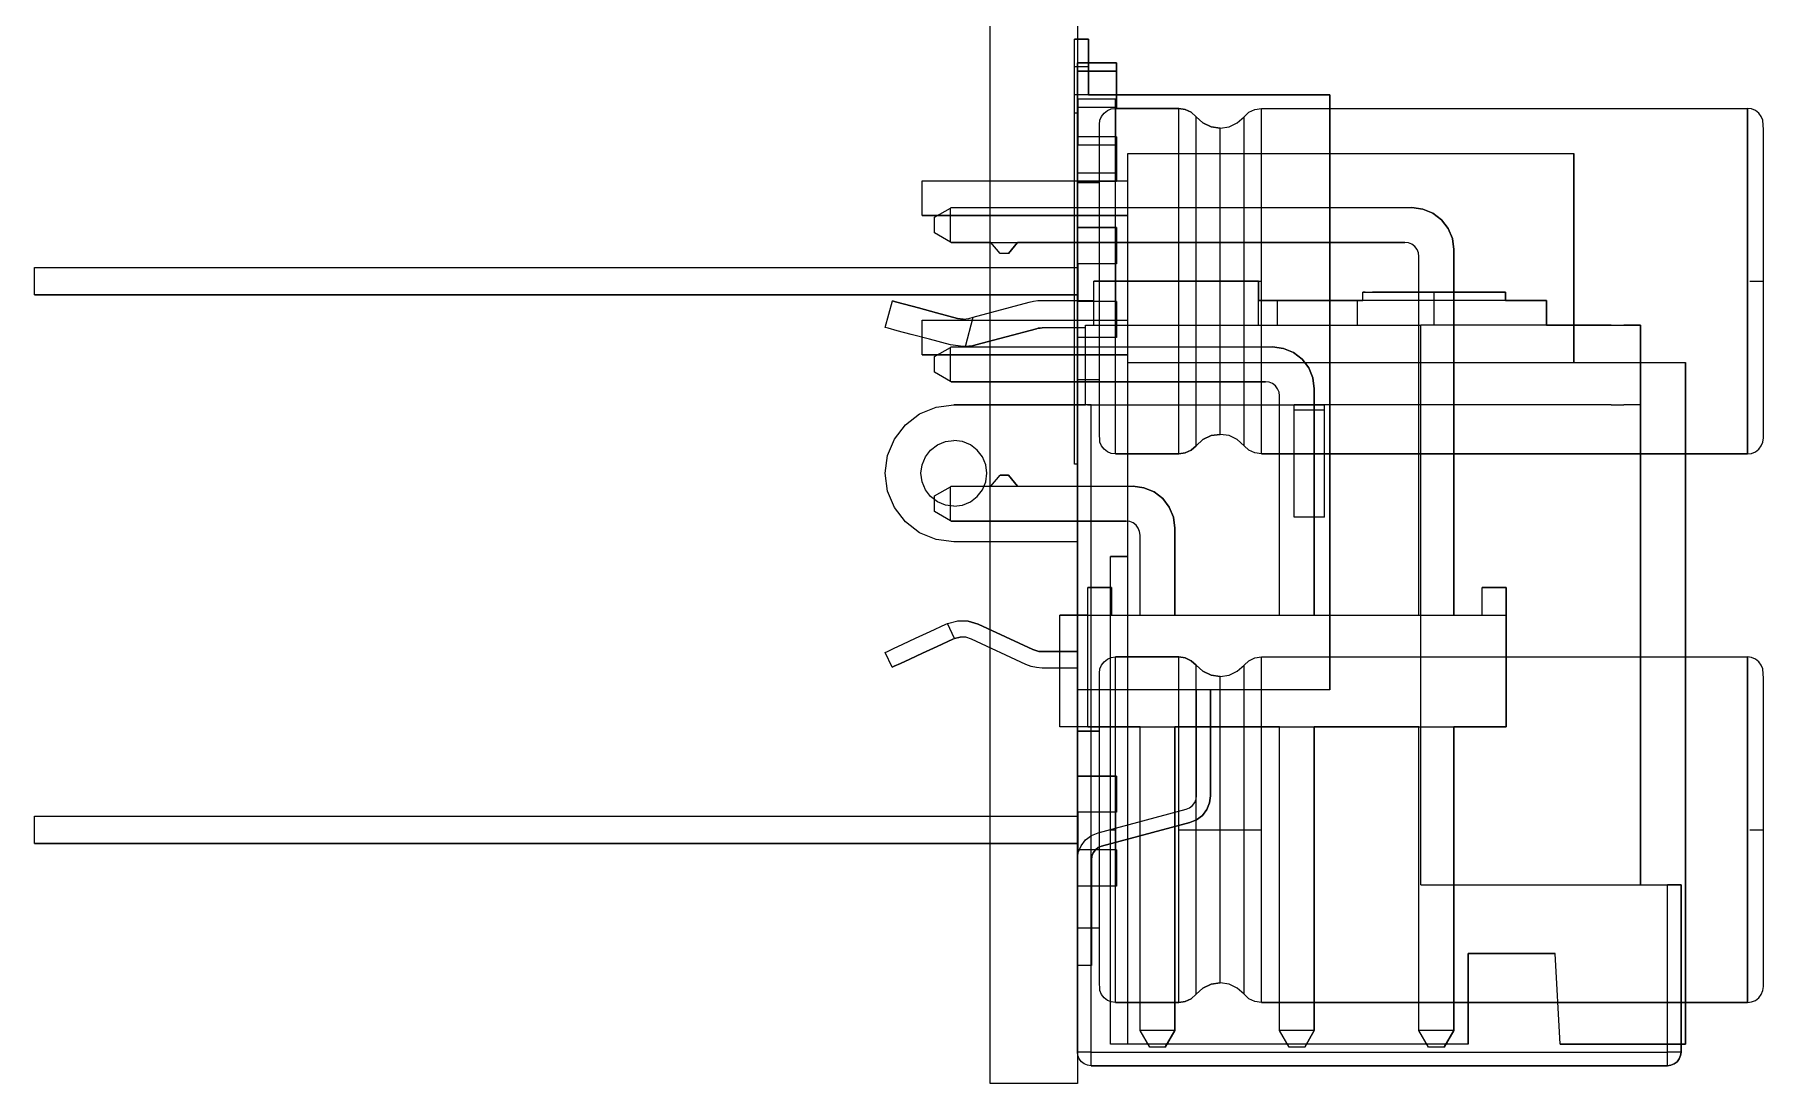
# Model space of a CAD drawing. Header units: inches. Extents: x 0 to 841, y -594 to 0.
# Drawn here: x 454.74 to 486.24, y -241.3 to -222.18 of the extents above; entities that cross this region are included whole.
import ezdxf

# ---------------------------------------------------------------- set-up
doc = ezdxf.new("R2010")
doc.units = ezdxf.units.IN
doc.header["$MEASUREMENT"] = 0

msp = doc.modelspace()

# ---------------------------------------------------------------- linework, layer by layer
at = {"color": 7}
for p, q in [((472.15, -241.297), (472.15, -60.697)), ((473.742, -60.697), (473.742, -241.297)), ((473.691, -222.766), (473.691, -222.258)), ((473.691, -222.258), (473.945, -222.258)), ((473.691, -222.766), (473.691, -222.258)), ((473.945, -222.258), (473.691, -222.258)), ((473.945, -222.258), (473.945, -222.766)), ((473.945, -222.766), (473.945, -222.258)), ((473.742, -223.354), (473.742, -222.694)), ((473.742, -222.694), (474.453, -222.694)), ((473.742, -223.354), (473.742, -222.694)), ((474.453, -222.694), (473.742, -222.694)), ((474.453, -222.694), (474.453, -223.354)), ((474.453, -223.354), (474.453, -222.694)), ((473.691, -223.274), (473.691, -222.766)), ((473.691, -223.274), (473.691, -222.766)), ((473.945, -222.766), (473.691, -222.766)), ((473.742, -223.506), (473.742, -222.846)), ((473.742, -222.846), (474.453, -222.846)), ((473.742, -223.506), (473.742, -222.846)), ((474.453, -222.846), (473.742, -222.846)), ((473.945, -222.766), (473.945, -223.274)), ((473.945, -223.274), (473.945, -222.766)), ((474.453, -222.846), (474.453, -223.506)), ((474.453, -223.506), (474.453, -222.846)), ((473.691, -223.611), (473.691, -223.274)), ((473.691, -223.611), (473.691, -223.274)), ((473.742, -223.274), (473.691, -223.274)), ((473.742, -234.12), (473.742, -223.274)), ((478.339, -223.274), (473.742, -223.274)), ((473.945, -223.274), (478.339, -223.274)), ((478.339, -223.274), (478.34, -231.851)), ((478.339, -234.12), (478.339, -223.274)), ((473.691, -230.005), (473.691, -223.611)), ((473.691, -230.005), (473.691, -223.611)), ((473.742, -223.611), (473.691, -223.611)), ((473.759, -223.354), (473.742, -223.354)), ((474.453, -223.354), (473.742, -223.354)), ((473.742, -223.697), (473.742, -223.443)), ((473.742, -223.443), (473.759, -223.443)), ((473.742, -223.697), (473.742, -223.443)), ((473.759, -223.443), (473.742, -223.443)), ((473.759, -223.506), (473.742, -223.506)), ((474.453, -223.506), (473.742, -223.506)), ((473.742, -223.849), (473.742, -223.595)), ((473.742, -223.595), (473.759, -223.595)), ((473.742, -223.849), (473.742, -223.595)), ((473.759, -223.595), (473.742, -223.595)), ((473.759, -223.443), (473.759, -223.354)), ((473.759, -224.04), (473.759, -223.354)), ((473.759, -223.595), (473.759, -223.506)), ((473.759, -224.192), (473.759, -223.506)), ((474.181, -223.669), (474.228, -223.608)), ((474.181, -223.669), (474.228, -223.608)), ((474.228, -223.608), (474.289, -223.561)), ((474.228, -223.608), (474.289, -223.561)), ((474.289, -223.561), (474.359, -223.532)), ((474.289, -223.561), (474.359, -223.532)), ((474.359, -223.532), (474.435, -223.522)), ((474.359, -223.532), (474.435, -223.522)), ((474.435, -223.522), (475.588, -223.522)), ((474.435, -223.629), (474.435, -223.522)), ((475.588, -223.522), (474.435, -223.522)), ((474.435, -223.944), (474.435, -223.629)), ((474.453, -223.354), (474.436, -223.354)), ((474.436, -223.354), (474.436, -224.04)), ((474.436, -224.04), (474.436, -223.354)), ((474.453, -223.506), (474.436, -223.506)), ((474.436, -223.506), (474.436, -224.192)), ((474.436, -224.192), (474.436, -223.506)), ((475.588, -223.522), (475.708, -223.54)), ((475.588, -223.629), (475.588, -223.522)), ((475.708, -223.54), (475.588, -223.522)), ((475.588, -223.944), (475.588, -223.629)), ((475.708, -223.54), (475.817, -223.591)), ((475.817, -223.591), (475.708, -223.54)), ((475.817, -223.591), (475.906, -223.673)), ((475.906, -223.673), (475.817, -223.591)), ((476.778, -223.673), (476.867, -223.591)), ((476.778, -223.673), (476.867, -223.591)), ((476.867, -223.591), (476.976, -223.54)), ((476.867, -223.591), (476.976, -223.54)), ((476.976, -223.54), (477.096, -223.522)), ((476.976, -223.54), (477.096, -223.522)), ((477.096, -223.522), (485.949, -223.522)), ((477.096, -223.629), (477.096, -223.522)), ((477.096, -223.522), (485.949, -223.522)), ((477.096, -223.944), (477.096, -223.629)), ((485.949, -223.522), (485.949, -229.822)), ((485.949, -223.629), (485.949, -223.522)), ((486.025, -223.532), (485.949, -223.522)), ((485.949, -223.944), (485.949, -223.629)), ((486.095, -223.561), (486.025, -223.532)), ((486.156, -223.608), (486.095, -223.561)), ((486.203, -223.669), (486.156, -223.608)), ((473.759, -223.697), (473.742, -223.697)), ((473.759, -223.697), (473.742, -223.697)), ((473.759, -223.849), (473.742, -223.849)), ((473.759, -223.849), (473.742, -223.849)), ((473.759, -224.04), (473.759, -223.697)), ((473.759, -224.192), (473.759, -223.849)), ((474.142, -223.815), (474.152, -223.739)), ((474.142, -223.815), (474.152, -223.739)), ((474.142, -224.875), (474.142, -223.815)), ((474.142, -223.913), (474.142, -223.815)), ((474.142, -224.198), (474.142, -223.913)), ((474.152, -223.739), (474.181, -223.669)), ((474.152, -223.739), (474.181, -223.669)), ((474.435, -224.445), (474.435, -223.944)), ((475.588, -224.445), (475.588, -223.944)), ((475.906, -223.673), (476.028, -223.784)), ((475.906, -223.775), (475.906, -223.673)), ((476.028, -223.784), (475.906, -223.673)), ((475.906, -224.075), (475.906, -223.775)), ((476.028, -223.784), (476.178, -223.856)), ((476.178, -223.856), (476.028, -223.784)), ((476.178, -223.856), (476.342, -223.88)), ((476.342, -223.88), (476.178, -223.856)), ((476.342, -223.88), (476.506, -223.856)), ((476.342, -223.88), (476.506, -223.856)), ((476.342, -223.975), (476.342, -223.88)), ((476.506, -223.856), (476.656, -223.784)), ((476.506, -223.856), (476.656, -223.784)), ((476.656, -223.784), (476.778, -223.673)), ((476.656, -223.784), (476.778, -223.673)), ((476.778, -223.775), (476.778, -223.673)), ((476.778, -224.075), (476.778, -223.775)), ((477.096, -224.445), (477.096, -223.944)), ((485.949, -224.445), (485.949, -223.944)), ((486.232, -223.739), (486.203, -223.669)), ((486.242, -223.913), (486.232, -223.739)), ((486.242, -224.198), (486.242, -223.913)), ((473.742, -224.7), (473.742, -224.04)), ((473.742, -224.04), (473.759, -224.04)), ((473.742, -224.7), (473.742, -224.04)), ((474.453, -224.04), (473.742, -224.04)), ((473.742, -224.852), (473.742, -224.192)), ((473.742, -224.192), (473.759, -224.192)), ((473.742, -224.852), (473.742, -224.192)), ((474.453, -224.192), (473.742, -224.192)), ((474.142, -224.652), (474.142, -224.198)), ((474.436, -224.04), (474.453, -224.04)), ((474.436, -224.192), (474.453, -224.192)), ((474.453, -224.04), (474.453, -224.7)), ((474.453, -224.7), (474.453, -224.04)), ((474.453, -224.192), (474.453, -224.852)), ((474.453, -224.852), (474.453, -224.192)), ((475.906, -224.551), (475.906, -224.075)), ((476.342, -224.254), (476.342, -223.975)), ((476.342, -224.698), (476.342, -224.254)), ((476.778, -224.551), (476.778, -224.075)), ((486.242, -224.652), (486.242, -224.198)), ((474.435, -225.097), (474.435, -224.445)), ((474.662, -224.842), (474.662, -224.347)), ((474.662, -224.347), (482.79, -224.347)), ((474.662, -224.347), (482.79, -224.347)), ((474.662, -228.157), (474.662, -224.347)), ((475.588, -225.097), (475.588, -224.445)), ((475.906, -225.172), (475.906, -224.551)), ((476.778, -225.172), (476.778, -224.551)), ((477.096, -225.097), (477.096, -224.445)), ((482.79, -224.347), (482.79, -228.157)), ((482.79, -228.157), (482.79, -224.347)), ((485.949, -225.097), (485.949, -224.445)), ((470.916, -225.477), (470.916, -224.842)), ((470.916, -224.842), (474.662, -224.842)), ((470.916, -224.842), (474.662, -224.842)), ((470.916, -225.477), (470.916, -224.842)), ((474.453, -224.7), (473.742, -224.7)), ((474.453, -224.7), (473.742, -224.7)), ((474.453, -224.852), (473.742, -224.852)), ((474.453, -224.852), (473.742, -224.852)), ((473.742, -226.422), (473.742, -224.875)), ((473.742, -224.875), (474.142, -224.875)), ((473.742, -224.96), (473.742, -224.875)), ((474.142, -224.875), (473.742, -224.875)), ((474.142, -225.244), (474.142, -224.652)), ((476.342, -225.276), (476.342, -224.698)), ((486.242, -225.244), (486.242, -224.652)), ((473.742, -225.44), (473.742, -224.96)), ((473.742, -225.152), (473.742, -224.96)), ((473.742, -225.44), (473.742, -225.152)), ((474.435, -225.857), (474.435, -225.097)), ((475.588, -225.857), (475.588, -225.097)), ((475.906, -225.896), (475.906, -225.172)), ((476.778, -225.896), (476.778, -225.172)), ((477.096, -225.857), (477.096, -225.097)), ((485.949, -225.857), (485.949, -225.097)), ((474.662, -225.477), (470.916, -225.477)), ((470.916, -225.477), (474.662, -225.477)), ((471.138, -225.507), (471.43, -225.339)), ((471.138, -225.507), (471.43, -225.339)), ((471.138, -225.79), (471.138, -225.507)), ((471.138, -225.79), (471.138, -225.507)), ((471.43, -225.339), (471.443, -225.331)), ((471.43, -225.339), (471.443, -225.331)), ((471.43, -225.959), (471.43, -225.339)), ((471.443, -225.331), (479.837, -225.331)), ((471.443, -225.331), (479.837, -225.331)), ((473.742, -225.805), (473.742, -225.44)), ((474.142, -225.933), (474.142, -225.244)), ((474.662, -227.382), (474.662, -225.477)), ((476.342, -225.949), (476.342, -225.276)), ((479.837, -225.331), (480.035, -225.357)), ((480.035, -225.357), (479.837, -225.331)), ((480.035, -225.357), (480.218, -225.433)), ((480.218, -225.433), (480.035, -225.357)), ((480.218, -225.433), (480.376, -225.555)), ((480.376, -225.555), (480.218, -225.433)), ((486.242, -225.933), (486.242, -225.244)), ((471.43, -225.959), (471.138, -225.79)), ((471.43, -225.959), (471.138, -225.79)), ((473.742, -226.354), (473.742, -225.694)), ((473.742, -225.694), (474.453, -225.694)), ((473.742, -226.354), (473.742, -225.694)), ((474.453, -225.694), (473.742, -225.694)), ((473.742, -226.224), (473.742, -225.805)), ((474.453, -225.694), (474.453, -226.354)), ((474.453, -226.354), (474.453, -225.694)), ((480.376, -225.555), (480.497, -225.712)), ((480.497, -225.712), (480.376, -225.555)), ((480.497, -225.712), (480.574, -225.896)), ((480.574, -225.896), (480.497, -225.712)), ((471.443, -225.966), (471.43, -225.959)), ((471.443, -225.966), (471.43, -225.959)), ((472.167, -225.966), (471.443, -225.966)), ((471.443, -225.966), (479.71, -225.966)), ((472.332, -226.17), (472.167, -225.966)), ((472.332, -226.17), (472.167, -225.966)), ((472.484, -226.17), (472.332, -226.17)), ((472.484, -226.17), (472.332, -226.17)), ((472.649, -225.966), (472.484, -226.17)), ((472.484, -226.17), (472.649, -225.966)), ((479.71, -225.966), (472.649, -225.966)), ((474.142, -226.672), (474.142, -225.933)), ((474.435, -226.672), (474.435, -225.857)), ((475.588, -226.672), (475.588, -225.857)), ((475.906, -226.672), (475.906, -225.896)), ((476.342, -226.672), (476.342, -225.949)), ((476.778, -226.672), (476.778, -225.896)), ((477.096, -226.672), (477.096, -225.857)), ((479.776, -225.975), (479.71, -225.966)), ((479.776, -225.975), (479.71, -225.966)), ((479.837, -226), (479.776, -225.975)), ((479.837, -226), (479.776, -225.975)), ((479.89, -226.041), (479.837, -226)), ((479.89, -226.041), (479.837, -226)), ((479.93, -226.093), (479.89, -226.041)), ((479.93, -226.093), (479.89, -226.041)), ((479.956, -226.155), (479.93, -226.093)), ((479.956, -226.155), (479.93, -226.093)), ((479.964, -226.22), (479.956, -226.155)), ((479.964, -226.22), (479.956, -226.155)), ((480.574, -225.896), (480.599, -226.093)), ((480.599, -226.093), (480.574, -225.896)), ((480.599, -226.093), (480.599, -232.761)), ((480.599, -232.761), (480.599, -226.093)), ((485.949, -226.672), (485.949, -225.857)), ((486.242, -226.672), (486.242, -225.933)), ((454.742, -226.922), (454.742, -226.422)), ((454.742, -226.422), (473.742, -226.422)), ((454.742, -226.43), (454.742, -226.422)), ((454.742, -226.422), (473.742, -226.422)), ((454.742, -226.455), (454.742, -226.43)), ((454.742, -226.495), (454.742, -226.455)), ((473.742, -226.672), (473.742, -226.224)), ((473.759, -226.354), (473.742, -226.354)), ((474.453, -226.354), (473.742, -226.354)), ((473.742, -226.697), (473.742, -226.443)), ((473.742, -226.443), (473.759, -226.443)), ((473.742, -226.697), (473.742, -226.443)), ((473.759, -226.443), (473.742, -226.443)), ((473.759, -226.443), (473.759, -226.354)), ((473.759, -227.04), (473.759, -226.354)), ((474.453, -226.354), (474.436, -226.354)), ((474.436, -226.354), (474.436, -227.04)), ((474.436, -227.04), (474.436, -226.354)), ((479.964, -232.761), (479.964, -226.22)), ((479.964, -232.761), (479.964, -226.22)), ((454.742, -226.547), (454.742, -226.495)), ((454.742, -226.607), (454.742, -226.547)), ((454.742, -226.672), (454.742, -226.607)), ((454.742, -226.737), (454.742, -226.672)), ((454.742, -226.797), (454.742, -226.737)), ((454.742, -226.849), (454.742, -226.797)), ((473.742, -227.12), (473.742, -226.672)), ((473.759, -226.697), (473.742, -226.697)), ((473.759, -226.697), (473.742, -226.697)), ((473.759, -227.04), (473.759, -226.697)), ((474.042, -227.024), (474.042, -226.674)), ((474.042, -226.674), (477.042, -226.674)), ((474.042, -227.474), (474.042, -226.674)), ((477.042, -226.674), (474.042, -226.674)), ((474.142, -227.411), (474.142, -226.672)), ((474.359, -226.672), (474.435, -226.672)), ((474.435, -227.487), (474.435, -226.672)), ((475.588, -226.672), (477.096, -226.672)), ((475.588, -227.487), (475.588, -226.672)), ((475.906, -227.448), (475.906, -226.672)), ((476.342, -227.395), (476.342, -226.672)), ((476.778, -227.448), (476.778, -226.672)), ((477.042, -226.674), (477.042, -227.024)), ((477.042, -227.474), (477.042, -226.674)), ((477.096, -227.487), (477.096, -226.672)), ((485.949, -227.487), (485.949, -226.672)), ((485.992, -226.672), (486.232, -226.672)), ((486.242, -227.411), (486.242, -226.672)), ((454.742, -226.888), (454.742, -226.849)), ((454.742, -226.913), (454.742, -226.888)), ((454.742, -226.922), (454.742, -226.913)), ((473.742, -226.922), (454.742, -226.922)), ((454.742, -226.922), (473.742, -226.922)), ((470.242, -227.516), (470.371, -227.033)), ((470.242, -227.516), (470.371, -227.033)), ((470.371, -227.033), (470.427, -227.047)), ((470.427, -227.047), (470.371, -227.033)), ((470.427, -227.047), (470.589, -227.091)), ((470.589, -227.091), (470.427, -227.047)), ((470.589, -227.091), (470.845, -227.16)), ((470.845, -227.16), (470.589, -227.091)), ((471.845, -227.328), (472.866, -227.055)), ((471.845, -227.328), (472.866, -227.055)), ((472.866, -227.055), (472.943, -227.038)), ((472.866, -227.055), (472.943, -227.038)), ((472.943, -227.038), (473.021, -227.027)), ((472.943, -227.038), (473.021, -227.027)), ((473.021, -227.027), (473.099, -227.024)), ((473.021, -227.027), (473.099, -227.024)), ((473.099, -227.024), (474.042, -227.024)), ((473.099, -227.024), (474.042, -227.024)), ((473.742, -228.468), (473.742, -226.922)), ((473.742, -227.7), (473.742, -227.04)), ((473.742, -227.04), (473.759, -227.04)), ((473.742, -227.7), (473.742, -227.04)), ((474.453, -227.04), (473.742, -227.04)), ((474.436, -227.04), (474.453, -227.04)), ((474.453, -227.04), (474.453, -227.7)), ((474.453, -227.7), (474.453, -227.04)), ((477.042, -227.024), (478.942, -227.024)), ((477.146, -227.024), (477.042, -227.024)), ((477.242, -227.024), (477.146, -227.024)), ((477.325, -227.024), (477.242, -227.024)), ((477.325, -227.024), (477.242, -227.024)), ((477.388, -227.024), (477.325, -227.024)), ((477.388, -227.474), (477.388, -227.024)), ((478.845, -227.024), (477.388, -227.024)), ((478.845, -227.474), (478.845, -227.024)), ((479.259, -227.024), (478.845, -227.024)), ((478.942, -227.024), (478.942, -226.874)), ((478.942, -226.874), (481.542, -226.874)), ((478.986, -226.874), (478.942, -226.874)), ((478.942, -227.024), (478.942, -226.874)), ((478.986, -226.874), (479.116, -226.874)), ((479.323, -226.874), (479.116, -226.874)), ((479.735, -227.024), (479.259, -227.024)), ((479.592, -226.874), (479.323, -226.874)), ((479.906, -226.874), (479.592, -226.874)), ((480.242, -227.024), (479.735, -227.024)), ((480.242, -226.874), (479.906, -226.874)), ((480.578, -226.874), (480.242, -226.874)), ((480.242, -227.024), (480.242, -226.874)), ((480.773, -227.024), (480.242, -227.024)), ((480.242, -227.474), (480.242, -227.024)), ((480.892, -226.874), (480.578, -226.874)), ((481.267, -227.024), (480.773, -227.024)), ((481.161, -226.874), (480.892, -226.874)), ((481.368, -226.874), (481.161, -226.874)), ((481.692, -227.024), (481.267, -227.024)), ((481.498, -226.874), (481.368, -226.874)), ((481.542, -226.874), (481.498, -226.874)), ((481.542, -226.874), (481.542, -227.024)), ((481.542, -227.024), (481.542, -226.874)), ((481.542, -227.024), (482.292, -227.024)), ((482.017, -227.024), (481.692, -227.024)), ((482.222, -227.024), (482.017, -227.024)), ((482.292, -227.024), (482.222, -227.024)), ((482.292, -227.024), (482.292, -227.474)), ((482.292, -227.474), (482.292, -227.024)), ((470.845, -227.16), (471.176, -227.248)), ((471.176, -227.248), (470.845, -227.16)), ((470.916, -228.017), (470.916, -227.382)), ((470.916, -227.382), (474.662, -227.382)), ((470.916, -227.382), (474.662, -227.382)), ((470.916, -228.017), (470.916, -227.382)), ((471.176, -227.248), (471.557, -227.35)), ((471.557, -227.35), (471.176, -227.248)), ((471.557, -227.35), (471.66, -227.364)), ((471.66, -227.364), (471.557, -227.35)), ((471.66, -227.364), (471.764, -227.35)), ((471.66, -227.364), (471.764, -227.35)), ((471.702, -227.863), (471.845, -227.328)), ((471.764, -227.35), (471.845, -227.328)), ((471.764, -227.35), (471.845, -227.328)), ((473.742, -227.539), (473.742, -227.12)), ((474.142, -228.1), (474.142, -227.411)), ((476.342, -228.068), (476.342, -227.395)), ((486.242, -228.1), (486.242, -227.411)), ((470.297, -227.53), (470.242, -227.516)), ((470.297, -227.53), (470.242, -227.516)), ((470.46, -227.574), (470.297, -227.53)), ((470.46, -227.574), (470.297, -227.53)), ((470.716, -227.643), (470.46, -227.574)), ((470.716, -227.643), (470.46, -227.574)), ((471.047, -227.731), (470.716, -227.643)), ((471.047, -227.731), (470.716, -227.643)), ((471.427, -227.833), (471.047, -227.731)), ((471.427, -227.833), (471.047, -227.731)), ((472.995, -227.538), (471.893, -227.833)), ((471.893, -227.833), (472.995, -227.538)), ((473.03, -227.53), (472.995, -227.538)), ((472.995, -227.538), (473.03, -227.53)), ((473.064, -227.526), (473.03, -227.53)), ((473.03, -227.53), (473.064, -227.526)), ((473.099, -227.524), (473.064, -227.526)), ((473.064, -227.526), (473.099, -227.524)), ((473.892, -227.524), (473.099, -227.524)), ((473.892, -227.524), (473.099, -227.524)), ((473.742, -227.904), (473.742, -227.539)), ((474.453, -227.7), (473.742, -227.7)), ((474.453, -227.7), (473.742, -227.7)), ((473.892, -228.924), (473.892, -227.474)), ((473.892, -227.474), (480.002, -227.474)), ((473.892, -228.924), (473.892, -227.524)), ((474.435, -228.247), (474.435, -227.487)), ((475.588, -228.247), (475.588, -227.487)), ((475.906, -228.172), (475.906, -227.448)), ((476.778, -228.172), (476.778, -227.448)), ((477.096, -228.247), (477.096, -227.487)), ((480.524, -227.474), (480.002, -227.474)), ((480.002, -228.924), (480.002, -227.474)), ((481.037, -227.474), (480.524, -227.474)), ((481.533, -227.474), (481.037, -227.474)), ((482.002, -227.474), (481.533, -227.474)), ((482.437, -227.474), (482.002, -227.474)), ((482.292, -227.474), (484.002, -227.474)), ((482.83, -227.474), (482.437, -227.474)), ((483.175, -227.474), (482.83, -227.474)), ((483.466, -227.474), (483.175, -227.474)), ((483.466, -227.474), (483.698, -227.474)), ((483.866, -227.474), (483.698, -227.474)), ((483.968, -227.474), (483.866, -227.474)), ((484.002, -227.474), (483.968, -227.474)), ((484.002, -227.474), (484.002, -237.674)), ((484.002, -228.924), (484.002, -227.474)), ((485.949, -228.247), (485.949, -227.487)), ((474.662, -228.017), (470.916, -228.017)), ((470.916, -228.017), (474.662, -228.017)), ((471.138, -228.047), (471.43, -227.879)), ((471.138, -228.047), (471.43, -227.879)), ((471.138, -228.33), (471.138, -228.047)), ((471.138, -228.33), (471.138, -228.047)), ((471.66, -227.864), (471.427, -227.833)), ((471.66, -227.864), (471.427, -227.833)), ((471.43, -227.879), (471.443, -227.871)), ((471.43, -227.879), (471.443, -227.871)), ((471.43, -228.499), (471.43, -227.879)), ((471.443, -227.871), (477.297, -227.871)), ((471.443, -227.871), (477.297, -227.871)), ((471.702, -227.863), (471.66, -227.864)), ((471.66, -227.864), (471.702, -227.863)), ((471.766, -227.857), (471.702, -227.863)), ((471.702, -227.863), (471.766, -227.857)), ((471.83, -227.848), (471.766, -227.857)), ((471.766, -227.857), (471.83, -227.848)), ((471.893, -227.833), (471.83, -227.848)), ((471.83, -227.848), (471.893, -227.833)), ((473.742, -228.384), (473.742, -227.904)), ((473.742, -228.192), (473.742, -227.904)), ((474.662, -228.157), (474.662, -228.017)), ((477.297, -227.871), (477.495, -227.897)), ((477.495, -227.897), (477.297, -227.871)), ((477.495, -227.897), (477.678, -227.973)), ((477.678, -227.973), (477.495, -227.897)), ((477.678, -227.973), (477.836, -228.095)), ((477.836, -228.095), (477.678, -227.973)), ((471.43, -228.499), (471.138, -228.33)), ((471.43, -228.499), (471.138, -228.33)), ((473.742, -228.384), (473.742, -228.192)), ((474.142, -228.692), (474.142, -228.1)), ((474.435, -228.899), (474.435, -228.247)), ((474.662, -231.688), (474.662, -228.157)), ((474.662, -228.157), (484.822, -228.157)), ((474.662, -240.578), (474.662, -228.157)), ((475.588, -228.899), (475.588, -228.247)), ((475.906, -228.793), (475.906, -228.172)), ((476.342, -228.646), (476.342, -228.068)), ((476.778, -228.793), (476.778, -228.172)), ((477.096, -228.899), (477.096, -228.247)), ((477.836, -228.095), (477.957, -228.252)), ((477.957, -228.252), (477.836, -228.095)), ((477.957, -228.252), (478.034, -228.436)), ((478.034, -228.436), (477.957, -228.252)), ((482.79, -228.157), (484.822, -228.157)), ((484.822, -228.157), (484.822, -240.578)), ((484.822, -240.578), (484.822, -228.157)), ((485.949, -228.899), (485.949, -228.247)), ((486.242, -228.692), (486.242, -228.1)), ((471.443, -228.506), (471.43, -228.499)), ((471.443, -228.506), (471.43, -228.499)), ((477.17, -228.506), (471.443, -228.506)), ((471.443, -228.506), (477.17, -228.506)), ((473.742, -228.468), (473.742, -228.384)), ((474.142, -228.468), (473.742, -228.468)), ((474.142, -228.468), (473.742, -228.468)), ((474.142, -229.431), (474.142, -228.468)), ((476.342, -229.09), (476.342, -228.646)), ((477.236, -228.515), (477.17, -228.506)), ((477.236, -228.515), (477.17, -228.506)), ((477.297, -228.54), (477.236, -228.515)), ((477.297, -228.54), (477.236, -228.515)), ((477.35, -228.581), (477.297, -228.54)), ((477.35, -228.581), (477.297, -228.54)), ((477.39, -228.633), (477.35, -228.581)), ((477.39, -228.633), (477.35, -228.581)), ((477.416, -228.695), (477.39, -228.633)), ((477.416, -228.695), (477.39, -228.633)), ((478.034, -228.436), (478.059, -228.633)), ((478.059, -228.633), (478.034, -228.436)), ((478.059, -228.633), (478.059, -232.761)), ((478.059, -232.761), (478.059, -228.633)), ((470.867, -229.092), (471.168, -228.967)), ((470.867, -229.092), (471.168, -228.967)), ((471.168, -228.967), (471.492, -228.924)), ((471.168, -228.967), (471.492, -228.924)), ((471.492, -228.924), (473.892, -228.924)), ((473.892, -228.924), (471.492, -228.924)), ((473.742, -240.724), (473.742, -228.924)), ((473.751, -228.924), (473.742, -228.924)), ((473.892, -228.924), (473.751, -228.924)), ((473.775, -228.924), (473.751, -228.924)), ((473.815, -228.924), (473.775, -228.924)), ((473.867, -228.924), (473.815, -228.924)), ((473.927, -228.924), (473.867, -228.924)), ((473.927, -228.924), (478.242, -228.924)), ((473.992, -228.924), (473.927, -228.924)), ((473.992, -228.924), (477.692, -228.924)), ((473.992, -240.724), (473.992, -228.924)), ((474.142, -229.146), (474.142, -228.692)), ((474.435, -229.4), (474.435, -228.899)), ((475.588, -229.4), (475.588, -228.899)), ((475.906, -229.269), (475.906, -228.793)), ((476.778, -229.269), (476.778, -228.793)), ((477.096, -229.4), (477.096, -228.899)), ((477.424, -228.76), (477.416, -228.695)), ((477.424, -228.76), (477.416, -228.695)), ((477.424, -232.761), (477.424, -228.76)), ((477.424, -232.761), (477.424, -228.76)), ((477.692, -230.974), (477.692, -228.924)), ((478.242, -228.924), (477.692, -228.924)), ((478.242, -230.974), (478.242, -228.924)), ((480.002, -228.924), (478.242, -228.924)), ((480.524, -228.924), (480.002, -228.924)), ((480.002, -237.674), (480.002, -228.924)), ((480.524, -228.924), (480.002, -228.924)), ((481.037, -228.924), (480.524, -228.924)), ((481.037, -228.924), (480.524, -228.924)), ((481.533, -228.924), (481.037, -228.924)), ((481.533, -228.924), (481.037, -228.924)), ((482.002, -228.924), (481.533, -228.924)), ((482.002, -228.924), (481.533, -228.924)), ((482.437, -228.924), (482.002, -228.924)), ((482.437, -228.924), (482.002, -228.924)), ((482.83, -228.924), (482.437, -228.924)), ((482.83, -228.924), (482.437, -228.924)), ((483.175, -228.924), (482.83, -228.924)), ((483.175, -228.924), (482.83, -228.924)), ((483.466, -228.924), (483.175, -228.924)), ((483.466, -228.924), (483.175, -228.924)), ((483.466, -228.924), (483.698, -228.924)), ((483.466, -228.924), (483.698, -228.924)), ((483.866, -228.924), (483.698, -228.924)), ((483.866, -228.924), (483.698, -228.924)), ((483.968, -228.924), (483.866, -228.924)), ((483.968, -228.924), (483.866, -228.924)), ((484.002, -228.924), (483.968, -228.924)), ((484.002, -228.924), (483.968, -228.924)), ((484.002, -237.674), (484.002, -228.924)), ((485.949, -229.4), (485.949, -228.899)), ((486.242, -229.146), (486.242, -228.692)), ((470.409, -229.549), (470.608, -229.29)), ((470.409, -229.549), (470.608, -229.29)), ((470.608, -229.29), (470.867, -229.092)), ((470.608, -229.29), (470.867, -229.092)), ((474.142, -229.431), (474.142, -229.146)), ((475.906, -229.569), (475.906, -229.269)), ((476.342, -229.369), (476.342, -229.09)), ((476.778, -229.569), (476.778, -229.269)), ((478.242, -229.024), (477.692, -229.024)), ((486.242, -229.431), (486.242, -229.146)), ((470.285, -229.851), (470.409, -229.549)), ((470.285, -229.851), (470.409, -229.549)), ((471.192, -229.654), (471.337, -229.595)), ((471.337, -229.595), (471.492, -229.574)), ((471.647, -229.595), (471.492, -229.574)), ((471.792, -229.654), (471.647, -229.595)), ((474.152, -229.605), (474.142, -229.431)), ((474.152, -229.605), (474.142, -229.431)), ((474.181, -229.675), (474.152, -229.605)), ((474.181, -229.675), (474.152, -229.605)), ((474.435, -229.715), (474.435, -229.4)), ((475.588, -229.715), (475.588, -229.4)), ((476.028, -229.559), (475.906, -229.671)), ((475.906, -229.671), (476.028, -229.559)), ((475.906, -229.671), (475.906, -229.569)), ((476.178, -229.488), (476.028, -229.559)), ((476.028, -229.559), (476.178, -229.488)), ((476.342, -229.464), (476.178, -229.488)), ((476.178, -229.488), (476.342, -229.464)), ((476.342, -229.464), (476.342, -229.369)), ((476.506, -229.488), (476.342, -229.464)), ((476.506, -229.488), (476.342, -229.464)), ((476.656, -229.559), (476.506, -229.488)), ((476.656, -229.559), (476.506, -229.488)), ((476.778, -229.671), (476.656, -229.559)), ((476.778, -229.671), (476.656, -229.559)), ((476.778, -229.671), (476.778, -229.569)), ((477.096, -229.715), (477.096, -229.4)), ((485.949, -229.715), (485.949, -229.4)), ((486.203, -229.675), (486.232, -229.605)), ((486.232, -229.605), (486.242, -229.529)), ((486.242, -229.529), (486.242, -229.431)), ((470.242, -230.174), (470.285, -229.851)), ((470.242, -230.174), (470.285, -229.851)), ((470.912, -230.019), (470.972, -229.874)), ((470.972, -229.874), (471.068, -229.75)), ((471.068, -229.75), (471.192, -229.654)), ((471.916, -229.75), (471.792, -229.654)), ((472.012, -229.874), (471.916, -229.75)), ((472.072, -230.019), (472.012, -229.874)), ((474.228, -229.736), (474.181, -229.675)), ((474.228, -229.736), (474.181, -229.675)), ((474.289, -229.783), (474.228, -229.736)), ((474.289, -229.783), (474.228, -229.736)), ((474.359, -229.812), (474.289, -229.783)), ((474.359, -229.812), (474.289, -229.783)), ((474.435, -229.822), (474.359, -229.812)), ((474.435, -229.822), (474.359, -229.812)), ((474.435, -229.822), (474.435, -229.715)), ((475.588, -229.822), (474.435, -229.822)), ((474.435, -229.822), (475.588, -229.822)), ((475.588, -229.822), (475.588, -229.715)), ((475.708, -229.804), (475.588, -229.822)), ((475.588, -229.822), (475.708, -229.804)), ((475.817, -229.752), (475.708, -229.804)), ((475.708, -229.804), (475.817, -229.752)), ((475.906, -229.671), (475.817, -229.752)), ((475.817, -229.752), (475.906, -229.671)), ((476.867, -229.752), (476.778, -229.671)), ((476.867, -229.752), (476.778, -229.671)), ((476.976, -229.804), (476.867, -229.752)), ((476.976, -229.804), (476.867, -229.752)), ((477.096, -229.822), (476.976, -229.804)), ((477.096, -229.822), (476.976, -229.804)), ((477.096, -229.822), (477.096, -229.715)), ((485.949, -229.822), (477.096, -229.822)), ((477.096, -229.822), (485.949, -229.822)), ((485.949, -229.822), (485.949, -229.715)), ((485.949, -229.822), (486.025, -229.812)), ((486.025, -229.812), (486.095, -229.783)), ((486.095, -229.783), (486.156, -229.736)), ((486.156, -229.736), (486.203, -229.675)), ((470.285, -230.498), (470.242, -230.174)), ((470.285, -230.498), (470.242, -230.174)), ((470.892, -230.174), (470.912, -230.019)), ((470.912, -230.329), (470.892, -230.174)), ((472.092, -230.174), (472.072, -230.019)), ((472.072, -230.329), (472.092, -230.174)), ((472.167, -230.411), (472.332, -230.208)), ((472.167, -230.411), (472.332, -230.208)), ((472.332, -230.208), (472.484, -230.208)), ((472.484, -230.208), (472.332, -230.208)), ((472.484, -230.208), (472.649, -230.411)), ((472.649, -230.411), (472.484, -230.208)), ((473.742, -230.005), (473.691, -230.005)), ((473.742, -230.005), (473.691, -230.005)), ((473.742, -234.12), (473.742, -230.005)), ((470.409, -230.799), (470.285, -230.498)), ((470.409, -230.799), (470.285, -230.498)), ((470.972, -230.474), (470.912, -230.329)), ((471.068, -230.598), (470.972, -230.474)), ((471.138, -230.587), (471.43, -230.419)), ((471.138, -230.587), (471.43, -230.419)), ((471.43, -230.419), (471.443, -230.411)), ((471.43, -230.419), (471.443, -230.411)), ((471.43, -231.039), (471.43, -230.419)), ((471.443, -230.411), (472.167, -230.411)), ((471.443, -230.411), (474.757, -230.411)), ((471.916, -230.598), (472.012, -230.474)), ((472.012, -230.474), (472.072, -230.329)), ((472.649, -230.411), (474.757, -230.411)), ((474.757, -230.411), (474.955, -230.437)), ((474.955, -230.437), (474.757, -230.411)), ((474.955, -230.437), (475.138, -230.513)), ((475.138, -230.513), (474.955, -230.437)), ((475.138, -230.513), (475.296, -230.635)), ((475.296, -230.635), (475.138, -230.513)), ((470.608, -231.058), (470.409, -230.799)), ((470.608, -231.058), (470.409, -230.799)), ((471.192, -230.694), (471.068, -230.598)), ((471.138, -230.87), (471.138, -230.587)), ((471.138, -230.87), (471.138, -230.587)), ((471.43, -231.039), (471.138, -230.87)), ((471.43, -231.039), (471.138, -230.87)), ((471.337, -230.754), (471.192, -230.694)), ((471.492, -230.774), (471.337, -230.754)), ((471.492, -230.774), (471.647, -230.754)), ((471.647, -230.754), (471.792, -230.694)), ((471.792, -230.694), (471.916, -230.598)), ((475.296, -230.635), (475.417, -230.792)), ((475.417, -230.792), (475.296, -230.635)), ((475.417, -230.792), (475.494, -230.976)), ((475.494, -230.976), (475.417, -230.792)), ((470.867, -231.257), (470.608, -231.058)), ((470.867, -231.257), (470.608, -231.058)), ((471.443, -231.046), (471.43, -231.039)), ((471.443, -231.046), (471.43, -231.039)), ((474.63, -231.046), (471.443, -231.046)), ((471.443, -231.046), (474.63, -231.046)), ((474.696, -231.055), (474.63, -231.046)), ((474.696, -231.055), (474.63, -231.046)), ((474.757, -231.08), (474.696, -231.055)), ((474.757, -231.08), (474.696, -231.055)), ((474.81, -231.121), (474.757, -231.08)), ((474.81, -231.121), (474.757, -231.08)), ((474.85, -231.173), (474.81, -231.121)), ((474.85, -231.173), (474.81, -231.121)), ((474.876, -231.235), (474.85, -231.173)), ((474.876, -231.235), (474.85, -231.173)), ((475.494, -230.976), (475.519, -231.173)), ((475.519, -231.173), (475.494, -230.976)), ((475.519, -231.173), (475.519, -232.761)), ((475.519, -232.761), (475.519, -231.173)), ((478.242, -230.974), (477.692, -230.974)), ((471.168, -231.381), (470.867, -231.257)), ((471.168, -231.381), (470.867, -231.257)), ((471.492, -231.424), (471.168, -231.381)), ((471.492, -231.424), (471.168, -231.381)), ((473.742, -231.424), (471.492, -231.424)), ((473.742, -231.424), (471.492, -231.424)), ((473.742, -233.424), (473.742, -231.424)), ((474.884, -231.3), (474.876, -231.235)), ((474.884, -231.3), (474.876, -231.235)), ((474.884, -232.761), (474.884, -231.3)), ((474.884, -232.761), (474.884, -231.3)), ((474.345, -240.578), (474.345, -231.688)), ((474.345, -231.688), (474.662, -231.688)), ((474.345, -240.578), (474.345, -231.688)), ((474.662, -231.688), (474.345, -231.688)), ((478.34, -231.851), (478.339, -231.851)), ((478.342, -232.118), (478.339, -232.118)), ((478.34, -231.851), (478.342, -231.851)), ((478.342, -231.851), (478.34, -231.851)), ((478.342, -231.851), (478.342, -232.118)), ((478.342, -231.852), (478.342, -231.851)), ((478.342, -231.864), (478.342, -231.852)), ((478.342, -231.893), (478.342, -231.864)), ((478.342, -231.935), (478.342, -231.893)), ((478.342, -231.989), (478.342, -231.935)), ((478.342, -232.052), (478.342, -231.989)), ((478.342, -232.118), (478.342, -232.052)), ((478.342, -232.118), (478.342, -232.385)), ((478.342, -232.184), (478.342, -232.118)), ((473.932, -232.761), (473.932, -232.253)), ((473.932, -232.253), (474.364, -232.253)), ((473.932, -232.761), (473.932, -232.253)), ((474.364, -232.253), (473.932, -232.253)), ((474.364, -232.253), (474.364, -232.761)), ((474.364, -232.761), (474.364, -232.253)), ((478.342, -232.385), (478.339, -232.385)), ((478.339, -232.385), (478.339, -234.12)), ((478.341, -232.385), (478.339, -232.385)), ((478.342, -232.385), (478.341, -232.385)), ((478.342, -232.246), (478.342, -232.184)), ((478.342, -232.3), (478.342, -232.246)), ((478.342, -232.343), (478.342, -232.3)), ((478.342, -232.372), (478.342, -232.343)), ((478.342, -232.384), (478.342, -232.372)), ((478.342, -232.385), (478.342, -232.384)), ((481.12, -232.761), (481.12, -232.253)), ((481.12, -232.253), (481.552, -232.253)), ((481.552, -232.253), (481.12, -232.253)), ((481.12, -232.761), (481.12, -232.253)), ((481.552, -232.253), (481.552, -232.761)), ((481.552, -232.761), (481.552, -232.253)), ((473.424, -234.793), (473.424, -232.761)), ((473.424, -232.761), (473.932, -232.761)), ((473.424, -234.793), (473.424, -232.761)), ((473.932, -232.761), (473.424, -232.761)), ((473.932, -234.793), (473.932, -232.761)), ((473.932, -232.761), (481.552, -232.761)), ((474.364, -232.761), (474.884, -232.761)), ((475.519, -232.761), (477.424, -232.761)), ((478.059, -232.761), (479.964, -232.761)), ((480.599, -232.761), (481.12, -232.761)), ((481.552, -232.761), (481.552, -234.793)), ((481.552, -234.793), (481.552, -232.761)), ((470.792, -233.182), (471.058, -233.058)), ((470.792, -233.182), (471.058, -233.058)), ((471.058, -233.058), (471.345, -232.924)), ((471.058, -233.058), (471.345, -232.924)), ((471.345, -232.924), (471.375, -232.911)), ((471.345, -232.924), (471.375, -232.911)), ((471.375, -232.911), (471.561, -232.863)), ((471.375, -232.911), (471.561, -232.863)), ((471.502, -233.183), (471.375, -232.911)), ((471.561, -232.863), (471.753, -232.867)), ((471.753, -232.867), (471.561, -232.863)), ((471.753, -232.867), (471.937, -232.924)), ((471.937, -232.924), (471.753, -232.867)), ((471.937, -232.924), (472.93, -233.387)), ((472.93, -233.387), (471.937, -232.924)), ((470.279, -233.421), (470.389, -233.37)), ((470.279, -233.421), (470.389, -233.37)), ((470.389, -233.37), (470.563, -233.288)), ((470.389, -233.37), (470.563, -233.288)), ((470.563, -233.288), (470.792, -233.182)), ((470.563, -233.288), (470.792, -233.182)), ((471.185, -233.329), (470.918, -233.454)), ((470.918, -233.454), (471.185, -233.329)), ((471.472, -233.195), (471.185, -233.329)), ((471.185, -233.329), (471.472, -233.195)), ((471.502, -233.183), (471.472, -233.195)), ((471.472, -233.195), (471.502, -233.183)), ((471.605, -233.16), (471.502, -233.183)), ((471.502, -233.183), (471.605, -233.16)), ((471.71, -233.164), (471.605, -233.16)), ((471.71, -233.164), (471.605, -233.16)), ((471.81, -233.195), (471.71, -233.164)), ((471.81, -233.195), (471.71, -233.164)), ((472.803, -233.658), (471.81, -233.195)), ((472.803, -233.658), (471.81, -233.195)), ((472.93, -233.387), (472.984, -233.407)), ((472.984, -233.407), (472.93, -233.387)), ((472.984, -233.407), (473.041, -233.42)), ((473.041, -233.42), (472.984, -233.407)), ((470.242, -233.438), (470.279, -233.421)), ((470.242, -233.438), (470.279, -233.421)), ((470.369, -233.71), (470.242, -233.438)), ((470.369, -233.71), (470.242, -233.438)), ((470.406, -233.693), (470.369, -233.71)), ((470.369, -233.71), (470.406, -233.693)), ((470.516, -233.642), (470.406, -233.693)), ((470.406, -233.693), (470.516, -233.642)), ((470.69, -233.56), (470.516, -233.642)), ((470.516, -233.642), (470.69, -233.56)), ((470.918, -233.454), (470.69, -233.56)), ((470.69, -233.56), (470.918, -233.454)), ((472.898, -233.695), (472.803, -233.658)), ((472.898, -233.695), (472.803, -233.658)), ((472.998, -233.717), (472.898, -233.695)), ((472.998, -233.717), (472.898, -233.695)), ((473.099, -233.724), (472.998, -233.717)), ((473.099, -233.724), (472.998, -233.717)), ((473.041, -233.42), (473.099, -233.424)), ((473.099, -233.424), (473.041, -233.42)), ((473.099, -233.424), (473.742, -233.424)), ((473.742, -233.424), (473.099, -233.424)), ((473.742, -233.724), (473.099, -233.724)), ((473.742, -233.724), (473.099, -233.724)), ((473.742, -240.724), (473.742, -233.724)), ((474.152, -233.739), (474.181, -233.669)), ((474.152, -233.739), (474.181, -233.669)), ((474.181, -233.669), (474.228, -233.608)), ((474.181, -233.669), (474.228, -233.608)), ((474.228, -233.608), (474.289, -233.561)), ((474.228, -233.608), (474.289, -233.561)), ((474.289, -233.561), (474.359, -233.532)), ((474.289, -233.561), (474.359, -233.532)), ((474.359, -233.532), (474.435, -233.522)), ((474.359, -233.532), (474.435, -233.522)), ((474.435, -233.522), (475.588, -233.522)), ((474.435, -233.629), (474.435, -233.522)), ((475.588, -233.522), (474.435, -233.522)), ((474.435, -233.944), (474.435, -233.629)), ((475.588, -233.522), (475.708, -233.54)), ((475.588, -233.629), (475.588, -233.522)), ((475.708, -233.54), (475.588, -233.522)), ((475.588, -233.944), (475.588, -233.629)), ((475.708, -233.54), (475.817, -233.591)), ((475.817, -233.591), (475.708, -233.54)), ((475.817, -233.591), (475.906, -233.673)), ((475.906, -233.673), (475.817, -233.591)), ((475.906, -233.673), (476.028, -233.784)), ((475.906, -233.775), (475.906, -233.673)), ((476.028, -233.784), (475.906, -233.673)), ((476.656, -233.784), (476.778, -233.673)), ((476.656, -233.784), (476.778, -233.673)), ((476.778, -233.673), (476.867, -233.591)), ((476.778, -233.673), (476.867, -233.591)), ((476.778, -233.775), (476.778, -233.673)), ((476.867, -233.591), (476.976, -233.54)), ((476.867, -233.591), (476.976, -233.54)), ((476.976, -233.54), (477.096, -233.522)), ((476.976, -233.54), (477.096, -233.522)), ((477.096, -233.522), (485.949, -233.522)), ((477.096, -233.629), (477.096, -233.522)), ((477.096, -233.522), (485.949, -233.522)), ((477.096, -233.944), (477.096, -233.629)), ((485.949, -233.522), (485.949, -239.822)), ((485.949, -233.629), (485.949, -233.522)), ((486.025, -233.532), (485.949, -233.522)), ((485.949, -233.944), (485.949, -233.629)), ((486.095, -233.561), (486.025, -233.532)), ((486.156, -233.608), (486.095, -233.561)), ((486.203, -233.669), (486.156, -233.608)), ((486.232, -233.739), (486.203, -233.669)), ((474.142, -233.815), (474.152, -233.739)), ((474.142, -233.815), (474.152, -233.739)), ((474.142, -234.875), (474.142, -233.815)), ((474.142, -233.913), (474.142, -233.815)), ((474.142, -234.198), (474.142, -233.913)), ((474.435, -234.445), (474.435, -233.944)), ((475.588, -234.445), (475.588, -233.944)), ((475.906, -234.075), (475.906, -233.775)), ((476.028, -233.784), (476.178, -233.856)), ((476.178, -233.856), (476.028, -233.784)), ((476.178, -233.856), (476.342, -233.88)), ((476.342, -233.88), (476.178, -233.856)), ((476.342, -233.88), (476.506, -233.856)), ((476.342, -233.88), (476.506, -233.856)), ((476.342, -233.975), (476.342, -233.88)), ((476.342, -234.254), (476.342, -233.975)), ((476.506, -233.856), (476.656, -233.784)), ((476.506, -233.856), (476.656, -233.784)), ((476.778, -234.075), (476.778, -233.775)), ((477.096, -234.445), (477.096, -233.944)), ((485.949, -234.445), (485.949, -233.944)), ((486.242, -233.913), (486.232, -233.739)), ((486.242, -234.198), (486.242, -233.913)), ((475.914, -234.12), (473.742, -234.12)), ((478.339, -234.12), (473.742, -234.12)), ((474.142, -234.652), (474.142, -234.198)), ((475.906, -234.551), (475.906, -234.075)), ((475.914, -236.051), (475.914, -234.12)), ((475.914, -236.051), (475.914, -234.12)), ((478.339, -234.12), (476.168, -234.12)), ((476.168, -234.12), (476.168, -236.051)), ((476.168, -236.051), (476.168, -234.12)), ((476.342, -234.698), (476.342, -234.254)), ((476.778, -234.551), (476.778, -234.075)), ((486.242, -234.652), (486.242, -234.198)), ((474.142, -235.244), (474.142, -234.652)), ((474.435, -235.097), (474.435, -234.445)), ((475.588, -235.097), (475.588, -234.445)), ((475.906, -235.172), (475.906, -234.551)), ((476.778, -235.172), (476.778, -234.551)), ((477.096, -235.097), (477.096, -234.445)), ((485.949, -235.097), (485.949, -234.445)), ((486.242, -235.244), (486.242, -234.652)), ((473.932, -234.793), (473.424, -234.793)), ((473.932, -234.793), (473.424, -234.793)), ((473.742, -236.422), (473.742, -234.875)), ((473.742, -234.875), (474.142, -234.875)), ((473.742, -234.96), (473.742, -234.875)), ((474.142, -234.875), (473.742, -234.875)), ((473.742, -235.44), (473.742, -234.96)), ((473.742, -235.152), (473.742, -234.96)), ((474.884, -234.793), (473.932, -234.793)), ((473.932, -234.793), (481.552, -234.793)), ((474.884, -240.33), (474.884, -234.793)), ((474.884, -240.33), (474.884, -234.793)), ((477.424, -234.793), (475.519, -234.793)), ((475.519, -234.793), (475.519, -240.33)), ((475.519, -240.33), (475.519, -234.793)), ((476.342, -235.276), (476.342, -234.698)), ((477.424, -240.33), (477.424, -234.793)), ((477.424, -240.33), (477.424, -234.793)), ((479.964, -234.793), (478.059, -234.793)), ((478.059, -234.793), (478.059, -240.33)), ((478.059, -240.33), (478.059, -234.793)), ((479.964, -240.33), (479.964, -234.793)), ((479.964, -240.33), (479.964, -234.793)), ((481.552, -234.793), (480.599, -234.793)), ((480.599, -234.793), (480.599, -240.33)), ((480.599, -240.33), (480.599, -234.793)), ((473.742, -235.44), (473.742, -235.152)), ((474.142, -235.933), (474.142, -235.244)), ((474.435, -235.857), (474.435, -235.097)), ((475.588, -235.857), (475.588, -235.097)), ((475.906, -235.896), (475.906, -235.172)), ((476.342, -235.949), (476.342, -235.276)), ((476.778, -235.896), (476.778, -235.172)), ((477.096, -235.857), (477.096, -235.097)), ((485.949, -235.857), (485.949, -235.097)), ((486.242, -235.933), (486.242, -235.244)), ((473.742, -235.805), (473.742, -235.44)), ((473.742, -236.354), (473.742, -235.694)), ((473.742, -235.694), (474.453, -235.694)), ((474.453, -235.694), (473.742, -235.694)), ((473.742, -236.354), (473.742, -235.694)), ((473.742, -236.224), (473.742, -235.805)), ((474.142, -236.672), (474.142, -235.933)), ((474.435, -236.672), (474.435, -235.857)), ((474.453, -235.694), (474.453, -236.354)), ((474.453, -236.354), (474.453, -235.694)), ((475.588, -236.672), (475.588, -235.857)), ((475.906, -236.672), (475.906, -235.896)), ((476.778, -236.672), (476.778, -235.896)), ((477.096, -236.672), (477.096, -235.857)), ((485.949, -236.672), (485.949, -235.857)), ((486.242, -236.672), (486.242, -235.933)), ((473.742, -236.672), (473.742, -236.224)), ((475.786, -236.271), (475.839, -236.231)), ((475.786, -236.271), (475.839, -236.231)), ((475.839, -236.231), (475.88, -236.178)), ((475.839, -236.231), (475.88, -236.178)), ((475.88, -236.178), (475.905, -236.117)), ((475.88, -236.178), (475.905, -236.117)), ((475.905, -236.117), (475.914, -236.051)), ((475.905, -236.117), (475.914, -236.051)), ((476.151, -236.183), (476.1, -236.305)), ((476.1, -236.305), (476.151, -236.183)), ((476.168, -236.051), (476.151, -236.183)), ((476.151, -236.183), (476.168, -236.051)), ((476.342, -236.672), (476.342, -235.949)), ((454.742, -236.922), (454.742, -236.422)), ((454.742, -236.422), (473.742, -236.422)), ((454.742, -236.43), (454.742, -236.422)), ((454.742, -236.422), (473.742, -236.422)), ((454.742, -236.455), (454.742, -236.43)), ((454.742, -236.495), (454.742, -236.455)), ((454.742, -236.547), (454.742, -236.495)), ((454.742, -236.607), (454.742, -236.547)), ((473.759, -236.354), (473.742, -236.354)), ((474.453, -236.354), (473.742, -236.354)), ((473.759, -236.697), (473.759, -236.354)), ((473.759, -237.04), (473.759, -236.354)), ((474.119, -236.727), (475.725, -236.297)), ((474.119, -236.727), (475.725, -236.297)), ((475.791, -236.542), (474.184, -236.972)), ((474.184, -236.972), (475.791, -236.542)), ((474.453, -236.354), (474.436, -236.354)), ((474.436, -236.354), (474.436, -237.04)), ((474.436, -237.04), (474.436, -236.354)), ((475.725, -236.297), (475.786, -236.271)), ((475.725, -236.297), (475.786, -236.271)), ((475.914, -236.491), (475.791, -236.542)), ((475.791, -236.542), (475.914, -236.491)), ((476.019, -236.41), (475.914, -236.491)), ((475.914, -236.491), (476.019, -236.41)), ((476.1, -236.305), (476.019, -236.41)), ((476.019, -236.41), (476.1, -236.305)), ((454.742, -236.672), (454.742, -236.607)), ((454.742, -236.737), (454.742, -236.672)), ((454.742, -236.797), (454.742, -236.737)), ((454.742, -236.849), (454.742, -236.797)), ((454.742, -236.888), (454.742, -236.849)), ((473.742, -237.12), (473.742, -236.672)), ((473.742, -236.951), (473.742, -236.697)), ((473.742, -236.697), (473.759, -236.697)), ((473.742, -236.951), (473.742, -236.697)), ((473.759, -236.697), (473.742, -236.697)), ((473.81, -236.964), (473.891, -236.858)), ((473.81, -236.964), (473.891, -236.858)), ((473.891, -236.858), (473.996, -236.778)), ((473.891, -236.858), (473.996, -236.778)), ((473.996, -236.778), (474.119, -236.727)), ((473.996, -236.778), (474.119, -236.727)), ((474.142, -237.411), (474.142, -236.672)), ((474.359, -236.672), (474.435, -236.672)), ((474.435, -237.487), (474.435, -236.672)), ((475.588, -236.672), (477.096, -236.672)), ((475.588, -237.487), (475.588, -236.672)), ((475.906, -237.448), (475.906, -236.672)), ((476.342, -237.395), (476.342, -236.672)), ((476.778, -237.448), (476.778, -236.672)), ((477.096, -237.487), (477.096, -236.672)), ((485.949, -237.487), (485.949, -236.672)), ((485.992, -236.672), (486.232, -236.672)), ((486.242, -237.411), (486.242, -236.672)), ((454.742, -236.913), (454.742, -236.888)), ((454.742, -236.922), (454.742, -236.913)), ((473.742, -236.922), (454.742, -236.922)), ((454.742, -236.922), (473.742, -236.922)), ((473.742, -238.468), (473.742, -236.922)), ((473.759, -236.951), (473.742, -236.951)), ((473.759, -236.951), (473.742, -236.951)), ((473.742, -237.7), (473.742, -237.04)), ((473.742, -237.04), (473.759, -237.04)), ((474.453, -237.04), (473.742, -237.04)), ((473.742, -237.7), (473.742, -237.04)), ((473.742, -237.218), (473.759, -237.086)), ((473.742, -237.218), (473.759, -237.086)), ((473.742, -237.539), (473.742, -237.12)), ((473.759, -237.04), (473.759, -236.951)), ((473.759, -237.086), (473.81, -236.964)), ((473.759, -237.086), (473.81, -236.964)), ((474.005, -237.152), (473.996, -237.218)), ((473.996, -237.218), (474.005, -237.152)), ((474.03, -237.091), (474.005, -237.152)), ((474.005, -237.152), (474.03, -237.091)), ((474.07, -237.038), (474.03, -237.091)), ((474.03, -237.091), (474.07, -237.038)), ((474.123, -236.998), (474.07, -237.038)), ((474.07, -237.038), (474.123, -236.998)), ((474.184, -236.972), (474.123, -236.998)), ((474.123, -236.998), (474.184, -236.972)), ((474.436, -237.04), (474.453, -237.04)), ((474.453, -237.04), (474.453, -237.7)), ((474.453, -237.7), (474.453, -237.04)), ((473.742, -239.149), (473.742, -237.218)), ((473.742, -239.149), (473.742, -237.218)), ((473.996, -237.218), (473.996, -239.149)), ((473.996, -239.149), (473.996, -237.218)), ((474.142, -238.1), (474.142, -237.411)), ((474.435, -238.247), (474.435, -237.487)), ((475.588, -238.247), (475.588, -237.487)), ((475.906, -238.172), (475.906, -237.448)), ((476.342, -238.068), (476.342, -237.395)), ((476.778, -238.172), (476.778, -237.448)), ((477.096, -238.247), (477.096, -237.487)), ((485.949, -238.247), (485.949, -237.487)), ((486.242, -238.1), (486.242, -237.411)), ((473.742, -237.904), (473.742, -237.539)), ((474.453, -237.7), (473.742, -237.7)), ((474.453, -237.7), (473.742, -237.7)), ((480.002, -237.674), (484.492, -237.674)), ((484.002, -237.674), (484.742, -237.674)), ((484.557, -237.674), (484.492, -237.674)), ((484.492, -240.724), (484.492, -237.674)), ((484.617, -237.674), (484.557, -237.674)), ((484.669, -237.674), (484.617, -237.674)), ((484.709, -237.674), (484.669, -237.674)), ((484.733, -237.674), (484.709, -237.674)), ((484.742, -237.674), (484.733, -237.674)), ((484.742, -237.674), (484.742, -240.724)), ((484.742, -240.724), (484.742, -237.674)), ((473.742, -238.384), (473.742, -237.904)), ((473.742, -238.192), (473.742, -237.904)), ((474.142, -238.692), (474.142, -238.1)), ((476.342, -238.646), (476.342, -238.068)), ((486.242, -238.692), (486.242, -238.1)), ((473.742, -238.384), (473.742, -238.192)), ((473.742, -238.468), (473.742, -238.384)), ((474.435, -238.899), (474.435, -238.247)), ((475.588, -238.899), (475.588, -238.247)), ((475.906, -238.793), (475.906, -238.172)), ((476.778, -238.793), (476.778, -238.172)), ((477.096, -238.899), (477.096, -238.247)), ((485.949, -238.899), (485.949, -238.247)), ((474.142, -238.468), (473.742, -238.468)), ((474.142, -238.468), (473.742, -238.468)), ((474.142, -239.431), (474.142, -238.468)), ((474.142, -239.146), (474.142, -238.692)), ((476.342, -239.09), (476.342, -238.646)), ((486.242, -239.146), (486.242, -238.692)), ((474.435, -239.4), (474.435, -238.899)), ((475.588, -239.4), (475.588, -238.899)), ((475.906, -239.269), (475.906, -238.793)), ((476.778, -239.269), (476.778, -238.793)), ((477.096, -239.4), (477.096, -238.899)), ((482.449, -238.927), (480.862, -238.927)), ((480.862, -238.927), (480.862, -240.578)), ((480.862, -238.927), (482.449, -238.927)), ((480.862, -240.578), (480.862, -238.927)), ((482.536, -240.578), (482.449, -238.927)), ((482.536, -240.578), (482.449, -238.927)), ((485.949, -239.4), (485.949, -238.899)), ((473.996, -239.149), (473.742, -239.149)), ((473.996, -239.149), (473.742, -239.149)), ((474.142, -239.431), (474.142, -239.146)), ((474.435, -239.715), (474.435, -239.4)), ((475.588, -239.715), (475.588, -239.4)), ((475.906, -239.569), (475.906, -239.269)), ((476.342, -239.369), (476.342, -239.09)), ((476.342, -239.464), (476.342, -239.369)), ((476.778, -239.569), (476.778, -239.269)), ((477.096, -239.715), (477.096, -239.4)), ((485.949, -239.715), (485.949, -239.4)), ((486.242, -239.431), (486.242, -239.146)), ((474.152, -239.605), (474.142, -239.431)), ((474.152, -239.605), (474.142, -239.431)), ((474.181, -239.675), (474.152, -239.605)), ((474.181, -239.675), (474.152, -239.605)), ((474.228, -239.736), (474.181, -239.675)), ((474.228, -239.736), (474.181, -239.675)), ((474.435, -239.822), (474.435, -239.715)), ((475.588, -239.822), (475.588, -239.715)), ((475.906, -239.671), (475.817, -239.752)), ((475.817, -239.752), (475.906, -239.671)), ((476.028, -239.559), (475.906, -239.671)), ((475.906, -239.671), (476.028, -239.559)), ((475.906, -239.671), (475.906, -239.569)), ((476.178, -239.488), (476.028, -239.559)), ((476.028, -239.559), (476.178, -239.488)), ((476.342, -239.464), (476.178, -239.488)), ((476.178, -239.488), (476.342, -239.464)), ((476.506, -239.488), (476.342, -239.464)), ((476.506, -239.488), (476.342, -239.464)), ((476.656, -239.559), (476.506, -239.488)), ((476.656, -239.559), (476.506, -239.488)), ((476.778, -239.671), (476.656, -239.559)), ((476.778, -239.671), (476.656, -239.559)), ((476.778, -239.671), (476.778, -239.569)), ((476.867, -239.752), (476.778, -239.671)), ((476.867, -239.752), (476.778, -239.671)), ((477.096, -239.822), (477.096, -239.715)), ((485.949, -239.822), (485.949, -239.715)), ((486.156, -239.736), (486.203, -239.675)), ((486.203, -239.675), (486.232, -239.605)), ((486.232, -239.605), (486.242, -239.529)), ((486.242, -239.529), (486.242, -239.431)), ((474.289, -239.783), (474.228, -239.736)), ((474.289, -239.783), (474.228, -239.736)), ((474.359, -239.812), (474.289, -239.783)), ((474.359, -239.812), (474.289, -239.783)), ((474.435, -239.822), (474.359, -239.812)), ((474.435, -239.822), (474.359, -239.812)), ((475.588, -239.822), (474.435, -239.822)), ((474.435, -239.822), (475.588, -239.822)), ((475.708, -239.804), (475.588, -239.822)), ((475.588, -239.822), (475.708, -239.804)), ((475.817, -239.752), (475.708, -239.804)), ((475.708, -239.804), (475.817, -239.752)), ((476.976, -239.804), (476.867, -239.752)), ((476.976, -239.804), (476.867, -239.752)), ((477.096, -239.822), (476.976, -239.804)), ((477.096, -239.822), (476.976, -239.804)), ((485.949, -239.822), (477.096, -239.822)), ((477.096, -239.822), (485.949, -239.822)), ((485.949, -239.822), (486.025, -239.812)), ((486.025, -239.812), (486.095, -239.783)), ((486.095, -239.783), (486.156, -239.736)), ((475.06, -240.635), (474.884, -240.33)), ((475.06, -240.635), (474.884, -240.33)), ((475.519, -240.33), (474.884, -240.33)), ((475.519, -240.33), (475.344, -240.635)), ((475.344, -240.635), (475.519, -240.33)), ((477.6, -240.635), (477.424, -240.33)), ((477.6, -240.635), (477.424, -240.33)), ((478.059, -240.33), (477.424, -240.33)), ((478.059, -240.33), (477.884, -240.635)), ((477.884, -240.635), (478.059, -240.33)), ((480.14, -240.635), (479.964, -240.33)), ((480.14, -240.635), (479.964, -240.33)), ((480.599, -240.33), (479.964, -240.33)), ((480.599, -240.33), (480.424, -240.635)), ((480.424, -240.635), (480.599, -240.33)), ((474.662, -240.578), (474.345, -240.578)), ((474.662, -240.578), (474.345, -240.578)), ((480.862, -240.578), (474.662, -240.578)), ((480.862, -240.578), (474.662, -240.578)), ((475.344, -240.635), (475.06, -240.635)), ((475.344, -240.635), (475.06, -240.635)), ((477.884, -240.635), (477.6, -240.635)), ((477.884, -240.635), (477.6, -240.635)), ((480.424, -240.635), (480.14, -240.635)), ((480.424, -240.635), (480.14, -240.635)), ((484.822, -240.578), (482.536, -240.578)), ((482.536, -240.578), (484.822, -240.578)), ((473.751, -240.789), (473.742, -240.724)), ((473.751, -240.724), (473.742, -240.724)), ((473.751, -240.789), (473.742, -240.724)), ((473.775, -240.724), (473.751, -240.724)), ((473.775, -240.849), (473.751, -240.789)), ((473.775, -240.849), (473.751, -240.789)), ((473.815, -240.724), (473.775, -240.724)), ((473.815, -240.901), (473.775, -240.849)), ((473.815, -240.901), (473.775, -240.849)), ((473.867, -240.724), (473.815, -240.724)), ((473.867, -240.941), (473.815, -240.901)), ((473.867, -240.941), (473.815, -240.901)), ((473.927, -240.724), (473.867, -240.724)), ((473.927, -240.966), (473.867, -240.941)), ((473.927, -240.966), (473.867, -240.941)), ((473.992, -240.724), (473.927, -240.724)), ((473.992, -240.974), (473.927, -240.966)), ((473.992, -240.974), (473.927, -240.966)), ((473.992, -240.789), (473.992, -240.724)), ((473.992, -240.724), (484.492, -240.724)), ((473.992, -240.849), (473.992, -240.789)), ((473.992, -240.901), (473.992, -240.849)), ((473.992, -240.941), (473.992, -240.901)), ((473.992, -240.966), (473.992, -240.941)), ((473.992, -240.974), (473.992, -240.966)), ((484.492, -240.974), (473.992, -240.974)), ((473.992, -240.974), (484.492, -240.974)), ((484.492, -240.789), (484.492, -240.724)), ((484.557, -240.724), (484.492, -240.724)), ((484.492, -240.849), (484.492, -240.789)), ((484.492, -240.901), (484.492, -240.849)), ((484.492, -240.941), (484.492, -240.901)), ((484.492, -240.966), (484.492, -240.941)), ((484.557, -240.966), (484.492, -240.974)), ((484.492, -240.974), (484.557, -240.966)), ((484.492, -240.974), (484.492, -240.966)), ((484.617, -240.724), (484.557, -240.724)), ((484.617, -240.941), (484.557, -240.966)), ((484.557, -240.966), (484.617, -240.941)), ((484.669, -240.724), (484.617, -240.724)), ((484.669, -240.901), (484.617, -240.941)), ((484.617, -240.941), (484.669, -240.901)), ((484.709, -240.724), (484.669, -240.724)), ((484.709, -240.849), (484.669, -240.901)), ((484.669, -240.901), (484.709, -240.849)), ((484.733, -240.724), (484.709, -240.724)), ((484.733, -240.789), (484.709, -240.849)), ((484.709, -240.849), (484.733, -240.789)), ((484.742, -240.724), (484.733, -240.789)), ((484.742, -240.724), (484.733, -240.724)), ((484.733, -240.789), (484.742, -240.724)), ((473.742, -241.297), (472.15, -241.297))]:
    msp.add_line(p, q, dxfattribs=at)

doc.saveas('drawing.dxf')
